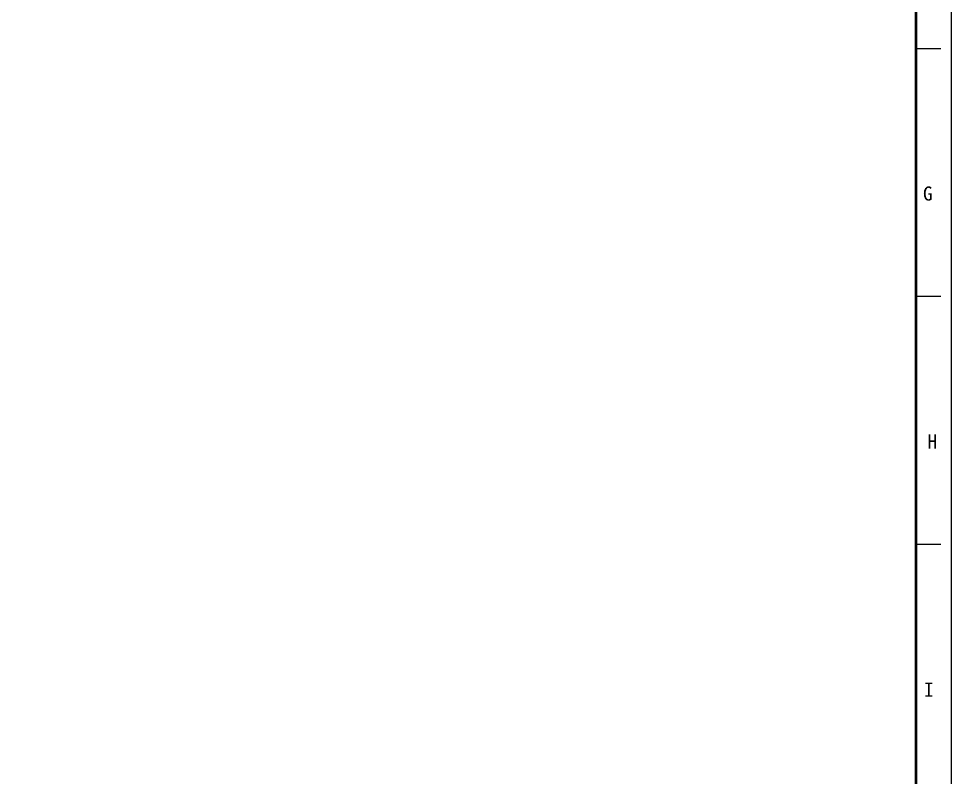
# Model space of a CAD drawing. Extents: x 0 to 1189, y 0 to 841.
# Drawn here: x 925.6 to 1189, y 214.5 to 428.9 of the extents above; entities that cross this region are included whole.
import ezdxf

# ---------------------------------------------------------------- set-up
doc = ezdxf.new("R2010")
doc.units = 0
doc.header["$MEASUREMENT"] = 0
doc.layers.get('0').update_dxf_attribs({"linetype": 'CONTINUOUS'})
doc.styles.add('HUALUC', font='SimSun.ttf')

msp = doc.modelspace()

# ---------------------------------------------------------------- linework, layer by layer
for p, q in [((1189, 0), (1189, 841.0000010000026)), ((1179, 420.4998009999999), (1186, 420.4998009999999)), ((1186, 350.4165009999999), (1179, 350.4165009999999)), ((1186, 280.3332009999999), (1179, 280.3332009999999))]:
    msp.add_line(p, q)
at = {"const_width": 0.8, "flags": 128}
msp.add_lwpolyline([(1179, 831.0000010000001), (25, 831.0000010000001), (25, 10), (1179, 10)], close=True, dxfattribs=at)

# ---------------------------------------------------------------- texts
at = {"style": 'HUALUC'}
msp.add_text('G', height=4, dxfattribs=at).set_placement((1181, 377.5002))
at = {"style": 'HUALUC', "text_generation_flag": 2}
for s, p in [('H', (1185, 307.4169)), ('I', (1184, 237.3336))]:
    msp.add_text(s, height=4, dxfattribs=at).set_placement(p)

doc.saveas('drawing.dxf')
